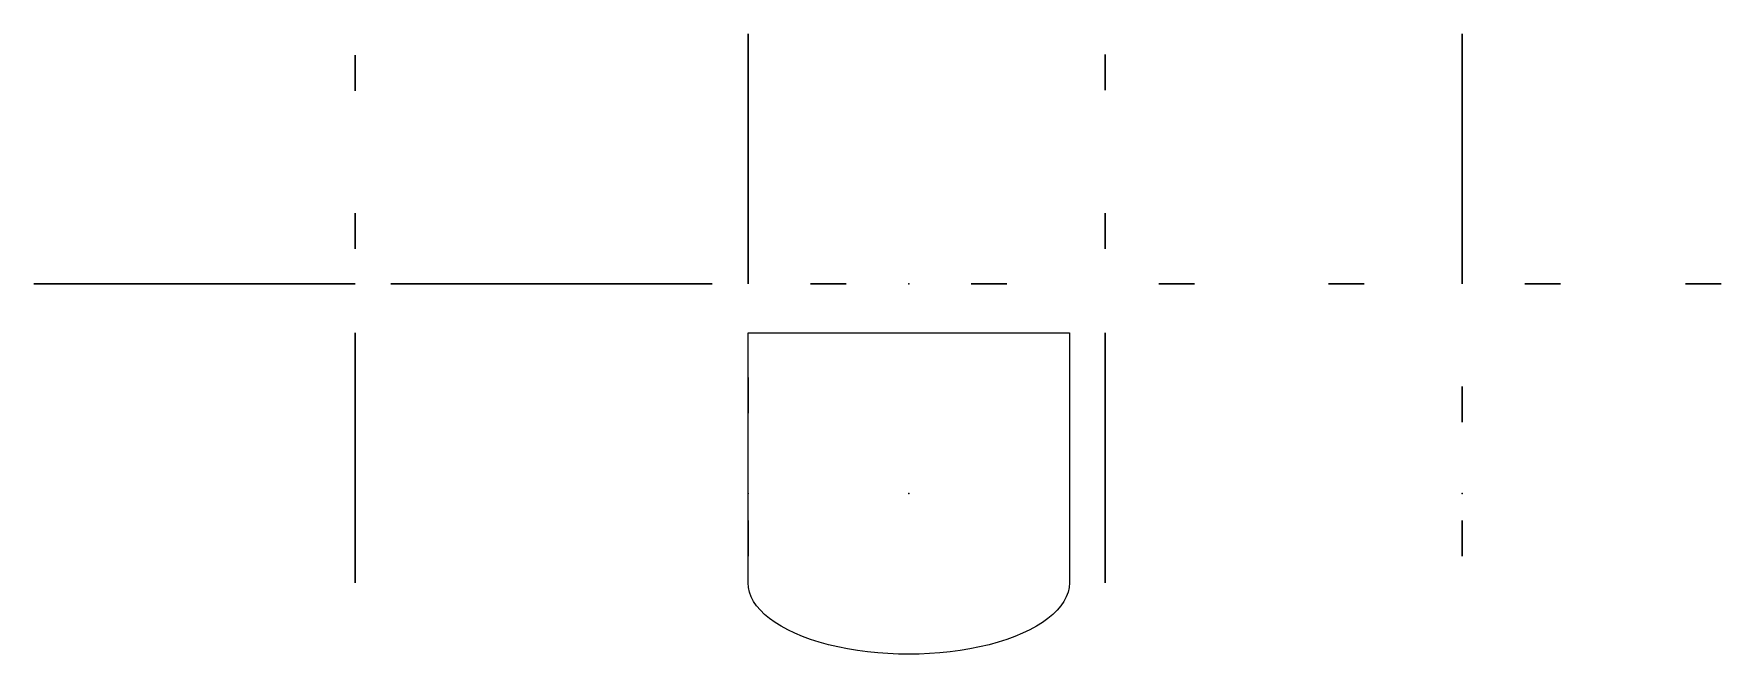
# Model space of a CAD drawing. Header units: millimetres. Extents: x -49 to 45.5, y -9 to 25.8.
import ezdxf

# ---------------------------------------------------------------- set-up
doc = ezdxf.new("R2010")
doc.units = ezdxf.units.MM
doc.header["$MEASUREMENT"] = 0
for name, color, linetype in [('ステノ_1u_x10 v4_Sketch1', 7, 'Continuous'), ('ステノ_1u_x10 v4_Sketch2', 7, 'Continuous'), ('ステノ_1u_x10 v4_Sketch3', 7, 'Continuous'), ('ステノ_1u_x10 v4_Sketch4', 7, 'Continuous'), ('ステノ_1u_x10 v4_Sketch5', 7, 'Continuous'), ('ステノ_1u_x10 v4_Sketch6', 7, 'Continuous'), ('ステノ_1u_x10 v4_Sketch7', 7, 'Continuous'), ('ステノ_1u_x10 v4_Sketch9', 7, 'Continuous')]:
    doc.layers.add(name, color=color, linetype=linetype)

msp = doc.modelspace()

# ---------------------------------------------------------------- linework, layer by layer
at = {"layer": 'ステノ_1u_x10 v4_Sketch1'}
for p, q in [((-9, 9), (9, 9)), ((-9, -5), (-9, 9)), ((9, 9), (9, -5))]:
    msp.add_line(p, q, dxfattribs=at)
at = {"layer": 'ステノ_1u_x10 v4_Sketch1', "extrusion": (0, 0, -1)}
msp.add_ellipse((0, -5), major_axis=(9, 0), ratio=0.444444, start_param=0, end_param=3.141593, dxfattribs=at)
at = {"layer": 'ステノ_1u_x10 v4_Sketch1'}
msp.add_point((0, 0), dxfattribs=at)
at = {"layer": 'ステノ_1u_x10 v4_Sketch2'}
for p, q in [((-31, 11.755, 2), (-49, 11.755, 2)), ((-49, 11.755), (-31, 11.755)), ((-49, 11.755, 2), (-49, 11.755)), ((-31, 11.755), (-31, 11.755, 2))]:
    msp.add_line(p, q, dxfattribs=at)
at = {"layer": 'ステノ_1u_x10 v4_Sketch2', "extrusion": (1e-16, -1, 3e-16)}
for centre in [(-45, 1, -11.755), (-35.5, 1, -11.755)]:
    msp.add_circle(centre, 1, dxfattribs=at)
at = {"layer": 'ステノ_1u_x10 v4_Sketch2'}
msp.add_point((0, 11.755), dxfattribs=at)
at = {"layer": 'ステノ_1u_x10 v4_Sketch3'}
msp.add_point((0, 0), dxfattribs=at)
at = {"layer": 'ステノ_1u_x10 v4_Sketch4'}
for p, q in [((-11, 11.755, 2), (-29, 11.755, 2)), ((-29, 11.755, 2), (-29, 11.755)), ((-29, 11.755), (-11, 11.755)), ((-11, 11.755), (-11, 11.755, 2))]:
    msp.add_line(p, q, dxfattribs=at)
at = {"layer": 'ステノ_1u_x10 v4_Sketch4', "extrusion": (1e-16, -1, 3e-16)}
for centre in [(-24.5, 1, -11.755), (-15.5, 1, -11.755), (-4.5, 1, -11.755), (4.5, 1, -11.755), (15, 1, -11.755), (24.5, 1, -11.755), (35.5, 1, -11.755), (44.5, 1, -11.755)]:
    msp.add_circle(centre, 1, dxfattribs=at)
at = {"layer": 'ステノ_1u_x10 v4_Sketch4'}
msp.add_point((0, 11.755), dxfattribs=at)
at = {"layer": 'ステノ_1u_x10 v4_Sketch5'}
for p, q in [((-31, 9, 2), (-31, -5, 2)), ((-31, -5), (-31, 9)), ((-31, 9), (-31, 9, 2)), ((-31, -5, 2), (-31, -5))]:
    msp.add_line(p, q, dxfattribs=at)
at = {"layer": 'ステノ_1u_x10 v4_Sketch5', "extrusion": (1, 0, 0)}
for centre, radius in [((23.55, 1, -31), 1.001), ((14.7, 1, -31), 1), ((5.2, 1, -31), 1), ((-2.4, 1, -31), 1)]:
    msp.add_circle(centre, radius, dxfattribs=at)
at = {"layer": 'ステノ_1u_x10 v4_Sketch5'}
msp.add_point((-31, 0), dxfattribs=at)
at = {"layer": 'ステノ_1u_x10 v4_Sketch6'}
for p, q in [((-9, 25.755), (-9, 11.755)), ((-9, 11.755, 2), (-9, 25.755, 2)), ((-9, 25.755, 2), (-9, 25.755)), ((-9, 11.755), (-9, 11.755, 2))]:
    msp.add_line(p, q, dxfattribs=at)
at = {"layer": 'ステノ_1u_x10 v4_Sketch6', "extrusion": (-1, -1e-16, 0)}
for centre in [(-23.5, 1, 9), (-14.735, 1, 9), (-5.5, 1, 9), (2.5, 1, 9)]:
    msp.add_circle(centre, 1, dxfattribs=at)
at = {"layer": 'ステノ_1u_x10 v4_Sketch6'}
msp.add_point((-9, 0), dxfattribs=at)
at = {"layer": 'ステノ_1u_x10 v4_Sketch7'}
for p, q in [((11, -5, 2), (11, 9, 2)), ((11, 9), (11, -5)), ((11, 9, 2), (11, 9)), ((11, -5), (11, -5, 2))]:
    msp.add_line(p, q, dxfattribs=at)
at = {"layer": 'ステノ_1u_x10 v4_Sketch7', "extrusion": (-1, 0, 0)}
for centre in [(-23.6, 1, -11), (-14.7, 1, -11), (-5.2, 1, -11), (2.4, 1, -11)]:
    msp.add_circle(centre, 1, dxfattribs=at)
at = {"layer": 'ステノ_1u_x10 v4_Sketch7'}
msp.add_point((11, 0), dxfattribs=at)
at = {"layer": 'ステノ_1u_x10 v4_Sketch9'}
for p, q in [((31, 25.755, 2), (31, 25.755)), ((31, 25.755), (31, 11.755)), ((31, 11.755, 2), (31, 25.755, 2)), ((31, 11.755), (31, 11.755, 2))]:
    msp.add_line(p, q, dxfattribs=at)
at = {"layer": 'ステノ_1u_x10 v4_Sketch9', "extrusion": (-1, -1e-16, 0)}
for centre in [(-23.5, 1, -31), (-14.724, 1, -31), (-5, 1, -31), (2.5, 1, -31)]:
    msp.add_circle(centre, 1, dxfattribs=at)
at = {"layer": 'ステノ_1u_x10 v4_Sketch9'}
msp.add_point((31, 0), dxfattribs=at)

doc.saveas('drawing.dxf')
